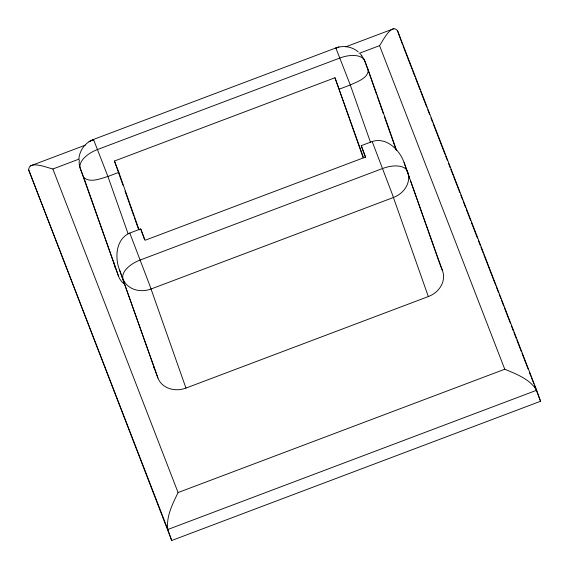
<?xml version="1.0" encoding="UTF-8"?>
<svg xmlns="http://www.w3.org/2000/svg" width="569" height="569" viewBox="0 0 569 569"><rect width="100%" height="100%" fill="white"/><g stroke="black" fill="none" stroke-linecap="round" stroke-linejoin="round"><path stroke-width="0.85" d="M78.892 158.851C79.56 150.301 85.371 142.485 93.416 139.476L335.802 47.967C343.285 45.157 352.232 46.622 358.257 51.928M178.076 492.555C172.599 503.935 166.006 516.531 167.827 529.497L171.703 540.507L540.55 401.259L536.674 390.249C529.817 379.089 516.346 374.068 504.767 369.224L178.076 492.555L52.874 168.993C47.696 167.883 28.585 159.733 28.713 169.982L171.703 540.507M359.146 53.365L379.566 45.655C382.46 41.722 391.401 22.696 397.56 30.733L401.159 40.954M361.251 145.664L365.647 157.016L145.116 240.267L140.728 228.916L129.796 233.041C115.891 238.944 114.597 257.565 119.554 269.983L157.926 378.051A22.532 19.275 -19.4 0 0 185.956 388.072L428.336 296.563A22.532 19.275 -19.4 0 0 442.462 270.631L404.09 162.563C399.708 149.96 386.5 136.766 372.183 141.539L361.251 145.664L365.362 157.336M92.612 140.024L89.013 141.695L93.515 139.647L93.97 140.664L107.918 176.497L128.11 233.838M30.399 165.878L85.258 145.173M345.86 46.786L393.862 28.663M52.874 168.993L79.006 159.128M122.968 185.209L114.454 161.02L334.977 77.761L363.456 157.506M114.454 161.02L118.843 172.371L107.918 176.497C100.599 178.51 90.251 183.268 83.764 177.485L80.286 168.502A22.532 19.275 -19.4 0 1 79.34 160.01M339.373 89.113L350.298 84.987C356.799 81.772 367.944 78.565 368.299 70.065L364.821 61.075A22.532 19.275 -19.4 0 0 361.237 55.478M336.855 47.81L338.982 47.071L335.802 47.967L335.987 48.721M360.397 53.891L361.905 55.805M93.515 139.647L93.608 140.23M335.902 48.137L350.298 84.987L370.49 142.328M397.56 30.733L536.674 390.249L167.827 529.497L28.713 169.982M401.437 41.743L402.397 44.226M403.044 45.883L412.013 69.077M412.66 70.734L414.901 76.531M415.541 78.188L420.029 89.788M420.669 91.445L426.757 107.185M427.724 109.668L429.645 114.639M430.925 117.954L432.532 122.093M433.173 123.75L445.029 154.398M445.669 156.055L447.277 160.202M448.557 163.509L450.157 167.656M450.797 169.313L453.045 175.11M453.685 176.767L459.773 192.507M460.741 194.989L462.661 199.961M463.301 201.618L465.542 207.415M466.189 209.072L470.677 220.672M471.317 222.33L477.405 238.07M478.365 240.552L480.293 245.524M480.933 247.181L483.173 252.977M483.814 254.635L495.677 285.282M496.317 286.94L498.558 292.736M499.198 294.393L500.805 298.54M501.445 300.197L503.686 305.994M504.333 307.651L510.421 323.391M511.382 325.873L513.302 330.845M513.949 332.502L516.19 338.299M516.83 339.956L521.318 351.557M521.958 353.214L528.046 368.954M529.334 372.261L530.934 376.408M531.574 378.065L533.822 383.862M534.462 385.519L540.55 401.259M379.566 45.655L504.767 369.224M438.984 261.648L442.462 270.631M372.183 141.539L392.112 193.759L428.336 296.563M129.796 233.041L149.725 285.268L185.956 388.072M369.181 73.465L364.821 61.075A22.532 11.665 -21.2 0 0 339.871 58.024L97.484 149.533A22.532 11.665 -21.2 0 0 80.286 168.502L118.651 276.57A22.532 19.275 -19.4 0 0 124.206 283.938M119.554 269.983L157.926 378.051M404.09 162.563L409.545 178.047M410.633 181.141L412.539 186.561M412.817 187.336L417.177 199.719M417.447 200.494L419.353 205.914M419.63 206.682L423.443 217.522M423.72 218.297L425.626 223.717M425.897 224.492L427.803 229.904M428.08 230.68L430.256 236.875M430.534 237.65L432.44 243.07M432.71 243.838L434.624 249.258M434.894 250.033L436.53 254.677M436.8 255.453L438.713 260.872M368.299 70.065L396.65 150.572M369.459 74.24L371.095 78.885M371.365 79.653L373.271 85.073M373.541 85.848L376.543 94.362M377.091 95.912L377.908 98.231M378.179 99.006L380.085 104.426M380.362 105.201L383.357 113.715M384.445 116.809L390.988 135.386M391.266 136.162L393.172 141.581M393.442 142.357L396.166 150.095M334.977 77.761L363.178 157.826M140.728 228.916L144.547 239.762M118.843 172.371L139.113 229.919M125.024 191.042L133.836 216.064M134.426 217.735L138.246 228.574M83.764 177.485L118.651 276.57M115.173 267.579A22.532 19.275 -19.4 0 1 114.113 262.949M154.448 369.068A22.532 19.275 -19.4 0 1 153.53 365.661M382.617 168.502L140.23 260.005A22.532 11.665 -21.2 0 0 123.032 278.974A22.532 19.275 -19.4 0 0 151.062 288.995L393.449 197.486A22.532 19.275 -19.4 0 0 407.568 171.554A22.532 11.665 -21.2 0 0 382.617 168.502"/></g></svg>
